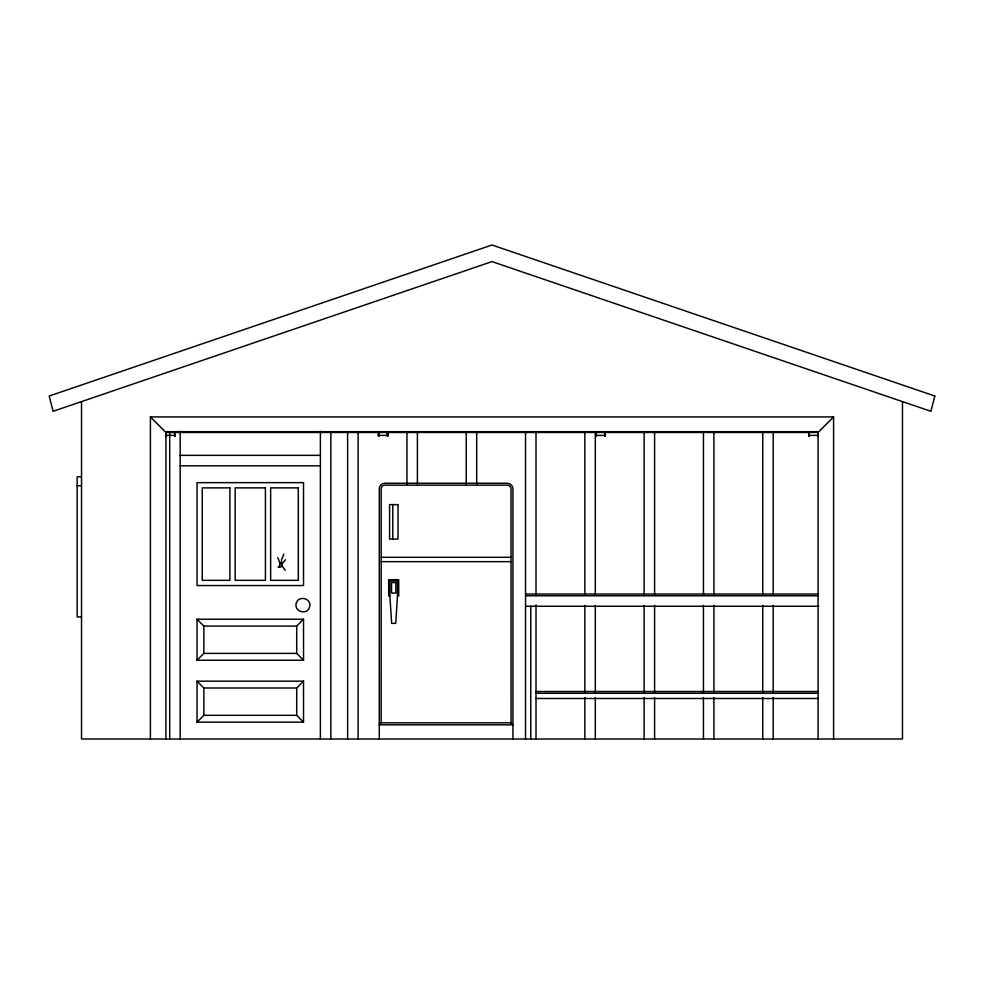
<?xml version="1.0" encoding="UTF-8"?>
<svg xmlns="http://www.w3.org/2000/svg" width="984" height="984" viewBox="0 0 984 984"><rect width="100%" height="100%" fill="white"/><g stroke="black" fill="none" stroke-linecap="round" stroke-linejoin="round"><path stroke-width="1.48" d="M397.487 595.91L395.74 623.376L391.644 623.376L389.898 595.91L389.898 580.904L397.487 580.904L397.487 595.91L398.704 595.91L398.704 579.687L388.68 579.687L388.68 595.91L389.898 595.91M277.783 557.694L279.653 562.294L279.604 567.116L282.433 566.317M283.896 553.98L281.596 559.625L281.399 564.828L285.434 559.785M278.201 567.485L278.386 566.772L279.604 567.116M197.034 660.227L203.86 653.401L296.701 653.401L303.527 660.227L303.527 619.243L197.034 619.243L197.034 660.227L303.527 660.227M197.034 722.145L203.86 715.319L296.701 715.319L303.527 722.145L303.527 681.162L197.034 681.162L197.034 722.145L303.527 722.145M197.034 619.243L203.86 626.082L296.701 626.082L303.527 619.243M197.034 681.162L203.86 688L296.701 688L303.527 681.162M381.165 722.809L379.147 724.827L513.07 724.827L511.053 722.809L511.016 488.421A3.788 3.788 0 0 0 507.756 485.161L384.461 485.161A3.788 3.788 0 0 0 381.202 488.421L381.165 722.809L511.053 722.809M833.596 738.996L833.596 416.933L818.061 432.468L165.939 432.468L150.404 416.933L150.404 738.996M150.404 416.933L833.596 416.933M165.73 431.681L818.061 431.681L818.061 738.996M165.73 431.902L174.894 431.902M378.545 431.902L387.696 431.902M595.984 431.902L605.148 431.902M808.909 431.902L818.061 431.902M165.521 435.395L175.115 435.395L175.115 433.649M818.282 435.395L808.688 435.395L808.688 433.649M165.73 436.269L166.173 431.902M818.061 436.269L817.63 431.902M180.183 455.346L320.378 455.346M180.183 465.813L320.378 465.813M81.524 476.822L77.158 476.822L77.158 616.968L81.524 616.968M77.158 485.764L81.524 485.764M381.165 557.301L511.053 557.301M381.165 561.655L511.053 561.655M525.542 594.041L817.618 594.041M525.542 595.787L817.618 595.787M525.542 606.255L818.7 606.255M536.009 691.506L818.344 691.506M536.009 693.253L818.344 693.253M536.009 698.48L818.442 698.48M279.653 562.294L285.2 570.326M902.476 401.607L902.476 738.996L81.524 738.996L81.524 401.607M817.852 431.681L817.852 436.269M809.34 431.902L808.909 436.269L808.909 431.681M809.131 431.681L809.131 436.269M773.215 431.902L773.215 594.717M773.215 605.455L773.215 692.945M773.215 697.558L773.215 738.996M762.748 431.902L762.748 594.717M762.748 605.455L762.748 692.945M762.748 697.558L762.748 738.996M713.917 431.902L713.917 594.717M713.917 605.455L713.917 692.945M713.917 697.558L713.917 738.996M703.449 431.902L703.449 594.717M703.449 605.455L703.449 692.945M703.449 697.558L703.449 738.996M654.606 431.902L654.606 594.717M654.606 605.455L654.606 692.945M654.606 697.558L654.606 738.996M644.139 431.902L644.139 594.717M644.139 605.455L644.139 692.945M644.139 697.558L644.139 738.996M605.357 433.649L605.357 435.395L595.763 435.395L595.763 433.649M605.148 431.681L605.148 436.269L604.705 431.902M604.926 431.681L604.926 436.269M596.427 431.902L595.984 436.269L595.984 431.681M596.206 431.681L596.206 436.269M595.308 431.902L595.308 594.717M595.308 605.455L595.308 692.945M595.308 697.558L595.308 738.996M584.84 431.902L584.84 594.717M584.84 605.455L584.84 692.945M584.84 697.558L584.84 738.996M536.009 431.902L536.009 594.717M536.009 604.902L536.009 738.996M530.77 606.255L530.77 738.996M525.542 431.902L525.542 738.996M512.935 738.996L512.935 488.925A5.67 5.67 0 0 0 507.264 483.255L384.953 483.255A5.67 5.67 0 0 0 379.48 487.449M476.699 432.025L476.699 484.202M466.231 432.025L466.231 484.202M417.401 432.025L417.401 484.202M406.933 432.025L406.933 484.202M392.788 504.608L392.788 539.06M387.917 433.649L387.917 435.395L378.323 435.395L378.323 433.649M387.696 431.681L387.696 436.269L387.266 431.902M387.475 431.681L387.475 436.269M379.283 738.996L379.283 488.925A5.67 5.67 0 0 1 379.332 488.175M378.975 431.902L378.545 436.269L378.545 431.681M378.754 431.681L378.754 436.269M358.09 432.025L358.09 738.996M347.635 432.025L347.635 738.996M330.845 432.025L330.845 738.996M320.378 431.275L320.378 738.996M296.701 626.082L296.701 653.401M296.701 688L296.701 715.319M203.86 626.082L203.86 653.401M203.86 688L203.86 715.319M180.183 431.275L180.183 738.996M174.894 431.681L174.894 436.269L174.451 431.902M174.672 431.681L174.672 436.269M169.715 432.025L169.715 738.996M165.952 431.681L165.939 738.996M296.295 603.352C293.675 611.814 307.635 615.553 309.603 606.919C312.211 598.457 298.263 594.717 296.295 603.352M934.8 396.023L930.926 411.312L492 261.609L53.075 411.312L49.2 396.023L492 245.004L934.8 396.023M303.527 482.652L197.034 482.652L197.034 585.554L303.527 585.554L303.527 482.652M229.912 487.879L202.261 487.879L202.261 580.326L229.912 580.326L229.912 487.879M265.422 487.879L235.151 487.879L235.151 580.326L265.422 580.326L265.422 487.879M298.3 487.879L270.649 487.879L270.649 580.326L298.3 580.326L298.3 487.879M398.028 504.608L389.566 504.608L389.566 539.06L398.028 539.06L398.028 504.608M395.839 582.553L391.546 582.553L391.546 593.044L395.839 593.044L395.839 582.553"/></g></svg>
